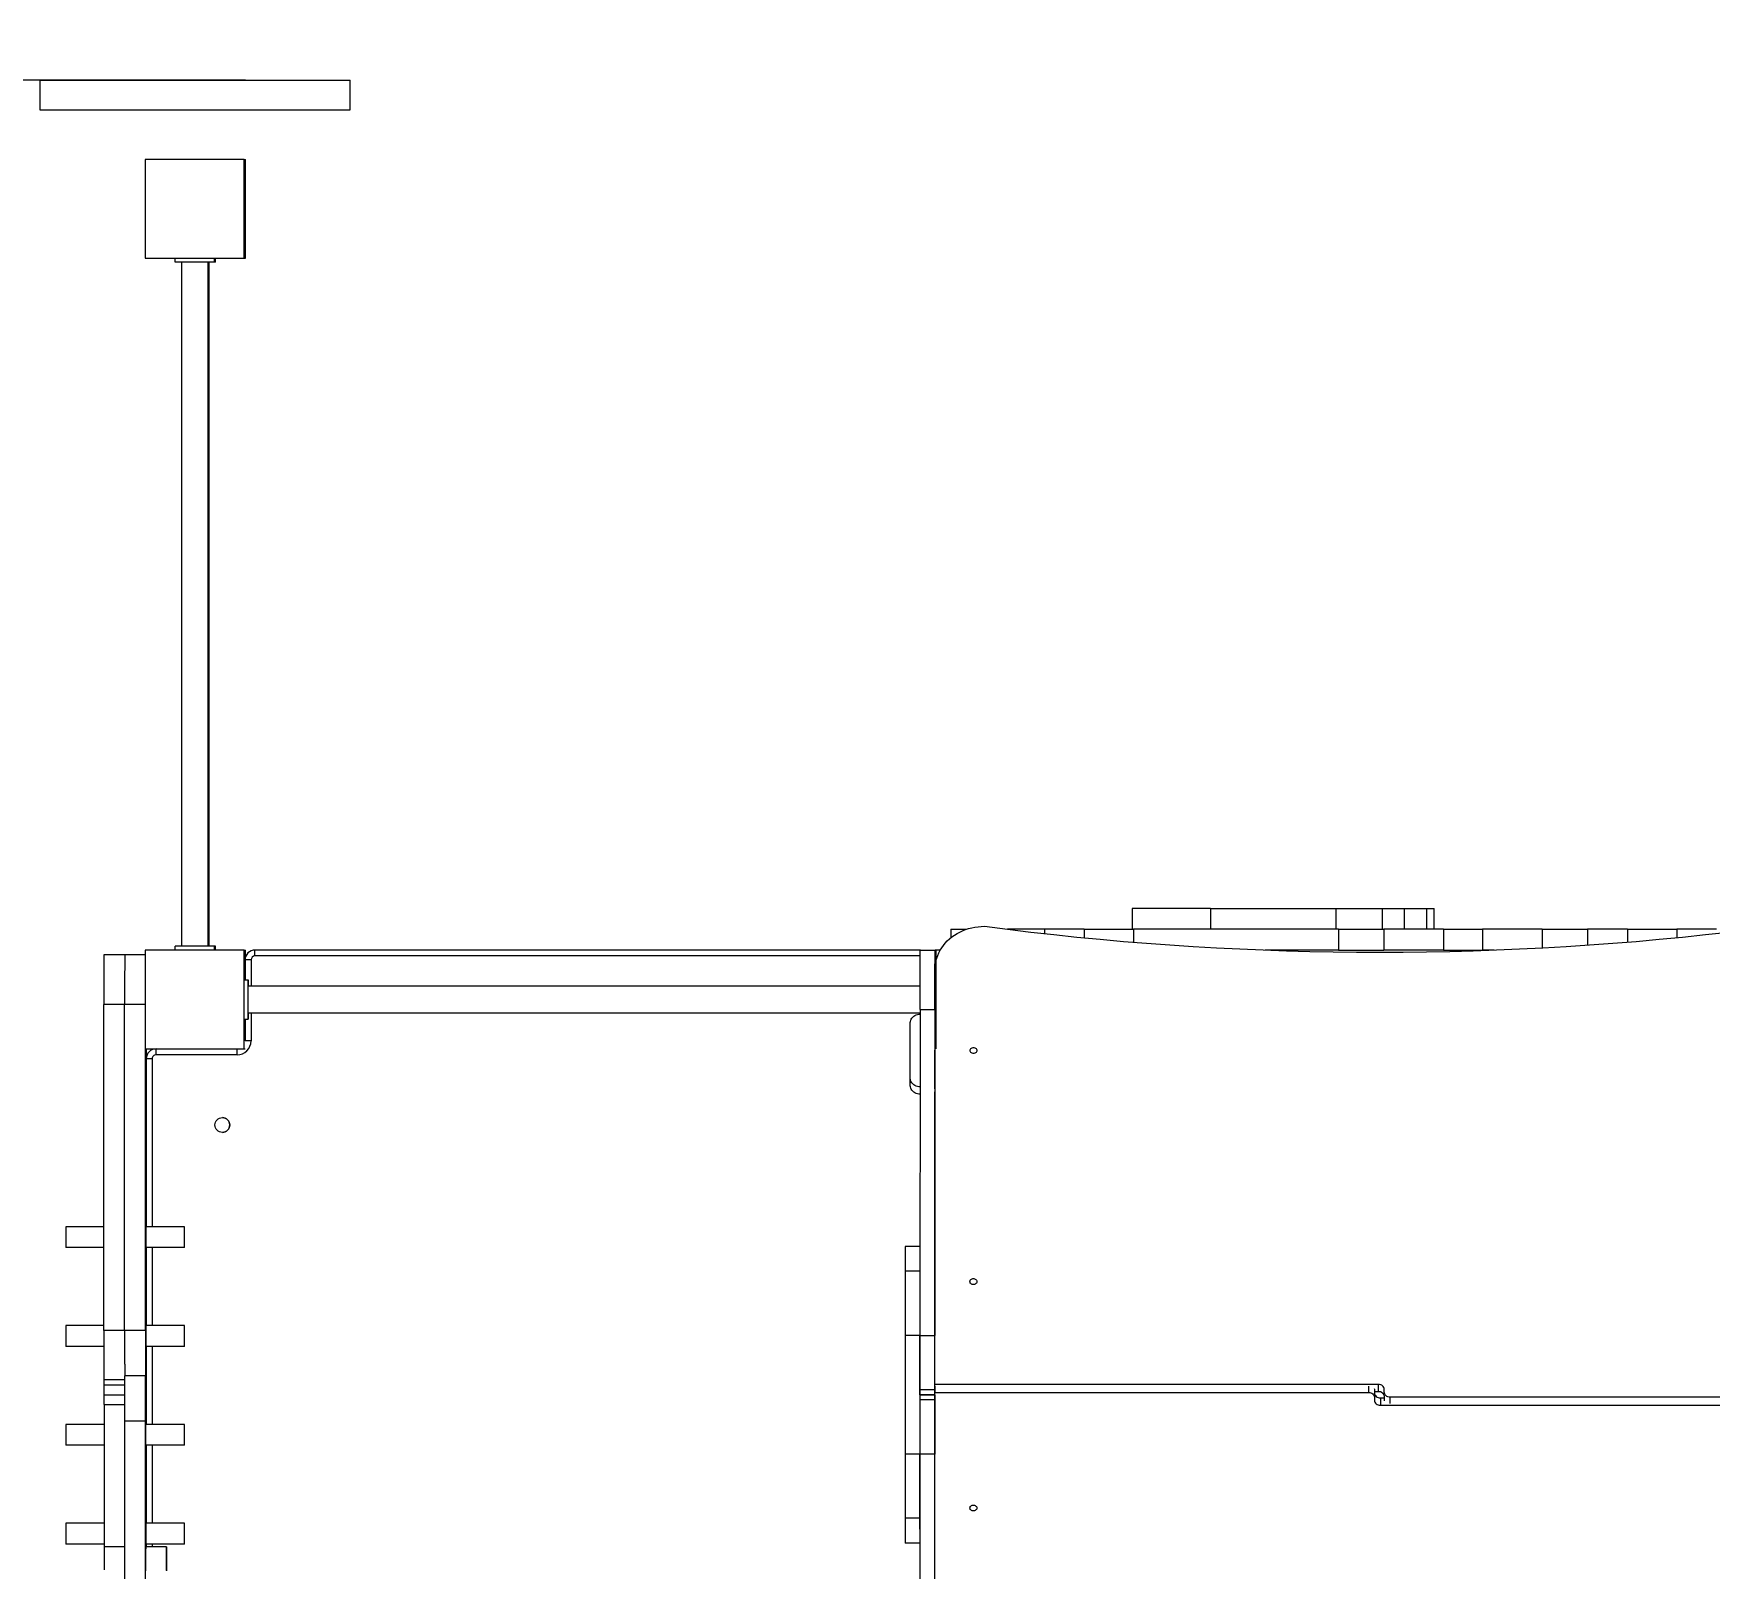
# Model space of a CAD drawing. Header units: millimetres. Extents: x -4720 to 4033, y -3120 to 3272.
# Drawn here: x -1032 to 665, y 246 to 1799 of the extents above; entities that cross this region are included whole.
import ezdxf

# ---------------------------------------------------------------- set-up
doc = ezdxf.new("R2010")
doc.units = ezdxf.units.MM
for name, color, linetype in [('DIKOM_ОБЪЕКТ', 7, 'Continuous'), ('DIKOM_РАЗМЕР_ЗОНА', 7, 'Continuous'), ('DIKOM_РАЗМЕР_ОБЪЕКТА', 7, 'Continuous')]:
    doc.layers.add(name, color=color, linetype=linetype)
doc.styles.add('style1', font='arial.ttf', dxfattribs={"width": 0.8})
doc.dimstyles.new('1-50', dxfattribs={"dimtxt": 300, "dimasz": 200, "dimexe": 100, "dimexo": 0, "dimgap": 100, "dimtad": 1, "dimtxsty": 'style1', "dimcen": 200, "dimclrd": 7, "dimclre": 7, "dimclrt": 7, "dimadec": 1, "dimazin": 2, "dimtfac": 1, "dimtmove": 0, "dimatfit": 2, "dimfxl": 0, "dimlwd": 25, "dimlwe": 18, "dimarcsym": 0})

# ---------------------------------------------------------------- blocks, each defined once
blk = doc.blocks.new('*D0')
at = {"layer": 'Defpoints', "color": 0, "transparency": 16777216}
for p in [(-817, 1751.8), (-2842.3, -948.2), (81.5, -948.2)]:
    blk.add_point(p, dxfattribs=at)
at = {"layer": 'DIKOM_РАЗМЕР_ОБЪЕКТА', "color": 7, "lineweight": 18, "transparency": 16777216}
for p, q in [((-817, 1751.8), (-2942.3, 1751.8)), ((81.5, -948.2), (-2942.3, -948.2))]:
    blk.add_line(p, q, dxfattribs=at)
at = {"layer": 'DIKOM_РАЗМЕР_ОБЪЕКТА', "color": 7, "lineweight": 25, "transparency": 16777216}
blk.add_line((-2842.3, 1551.8), (-2842.3, -748.2), dxfattribs=at)
at = {"layer": 'DIKOM_РАЗМЕР_ОБЪЕКТА', "color": 7, "transparency": 16777216}
for points in [[(-2875.7, 1551.8), (-2809, 1551.8), (-2842.3, 1751.8)], [(-2875.7, -748.2), (-2809, -748.2), (-2842.3, -948.2)]]:
    blk.add_solid(points, dxfattribs=at)
at = {"layer": 'DIKOM_РАЗМЕР_ОБЪЕКТА', "color": 7, "transparency": 16777216, "insert": (-3095.5, 80.5), "char_height": 300, "attachment_point": 5, "rotation": 90, "style": 'style1'}
blk.add_mtext('2700', dxfattribs=at)
blk = doc.blocks.new('*D1')
at = {"layer": 'Defpoints', "color": 0, "transparency": 16777216}
for p in [(2030.1, 408.2), (-2367.2, 87.4), (-2367.2, -1711.2)]:
    blk.add_point(p, dxfattribs=at)
at = {"layer": 'DIKOM_РАЗМЕР_ОБЪЕКТА', "color": 7, "lineweight": 18, "transparency": 16777216}
for p, q in [((2030.1, 408.2), (2030.1, -1811.2)), ((-2367.2, 87.4), (-2367.2, -1811.2))]:
    blk.add_line(p, q, dxfattribs=at)
at = {"layer": 'DIKOM_РАЗМЕР_ОБЪЕКТА', "color": 7, "lineweight": 25, "transparency": 16777216}
blk.add_line((1830.1, -1711.2), (-2167.2, -1711.2), dxfattribs=at)
at = {"layer": 'DIKOM_РАЗМЕР_ОБЪЕКТА', "color": 7, "transparency": 16777216}
for points in [[(-2167.2, -1677.8), (-2167.2, -1744.5), (-2367.2, -1711.2)], [(1830.1, -1677.8), (1830.1, -1744.5), (2030.1, -1711.2)]]:
    blk.add_solid(points, dxfattribs=at)
at = {"layer": 'DIKOM_РАЗМЕР_ОБЪЕКТА', "color": 7, "transparency": 16777216, "insert": (-108.4, -1458), "char_height": 300, "attachment_point": 5, "style": 'style1'}
blk.add_mtext('4400', dxfattribs=at)
blk = doc.blocks.new('*D3')
at = {"layer": 'Defpoints', "color": 0, "transparency": 16777216}
for p in [(-4270.1, 3271.8), (-868.5, 3271.8), (-2867.2, -2428.2)]:
    blk.add_point(p, dxfattribs=at)
at = {"layer": 'DIKOM_РАЗМЕР_ЗОНА', "color": 7, "lineweight": 18, "transparency": 16777216}
for p, q in [((-868.5, 3271.8), (-4370.1, 3271.8)), ((-2867.2, -2428.2), (-4370.1, -2428.2))]:
    blk.add_line(p, q, dxfattribs=at)
at = {"layer": 'DIKOM_РАЗМЕР_ЗОНА', "color": 7, "lineweight": 25, "transparency": 16777216}
blk.add_line((-4270.1, -2228.2), (-4270.1, 3071.8), dxfattribs=at)
at = {"layer": 'DIKOM_РАЗМЕР_ЗОНА', "color": 7, "transparency": 16777216}
for points in [[(-4303.5, 3071.8), (-4236.8, 3071.8), (-4270.1, 3271.8)], [(-4303.5, -2228.2), (-4236.8, -2228.2), (-4270.1, -2428.2)]]:
    blk.add_solid(points, dxfattribs=at)
at = {"layer": 'DIKOM_РАЗМЕР_ЗОНА', "color": 7, "transparency": 16777216, "insert": (-4523.3, 421.8), "char_height": 300, "attachment_point": 5, "rotation": 90, "style": 'style1'}
blk.add_mtext('5700', dxfattribs=at)

msp = doc.modelspace()

# ---------------------------------------------------------------- linework, layer by layer
at = {"layer": 'DIKOM_ОБЪЕКТ', "color": 7, "linetype": 'Continuous', "lineweight": 15}
for p, q in [((-1025.112, 1751.762), (-1025.112, 1721.762)), ((-1025.112, 1751.762), (-711.112, 1751.762)), ((-711.112, 1721.762), (-711.112, 1751.762)), ((-1025.112, 1721.762), (-711.112, 1721.762)), ((-818.47, 1671.762), (-918.47, 1671.762)), ((-918.47, 1671.762), (-918.47, 1571.762)), ((-818.47, 1571.762), (-818.47, 1671.762)), ((-818.47, 1671.762), (-817.039, 1671.762)), ((-817.039, 1571.762), (-817.039, 1671.762)), ((-918.47, 1571.762), (-818.47, 1571.762)), ((-888.379, 1567.762), (-888.379, 1571.762)), ((-848.379, 1567.762), (-888.379, 1567.762)), ((-881.831, 1567.762), (-881.831, 875.762)), ((-854.831, 875.762), (-854.831, 1567.762)), ((-854.497, 875.762), (-854.497, 1567.762)), ((-854.163, 875.762), (-854.163, 1567.762)), ((-853.829, 875.762), (-853.829, 1567.762)), ((-848.379, 1567.762), (-848.379, 1571.762)), ((-848.284, 1567.762), (-848.379, 1567.762)), ((-848.284, 1567.762), (-848.284, 1571.762)), ((-848.045, 1567.762), (-848.284, 1567.762)), ((-848.045, 1567.762), (-848.045, 1571.762)), ((-847.95, 1567.762), (-848.045, 1567.762)), ((-847.95, 1567.762), (-847.95, 1571.762)), ((-847.711, 1567.762), (-847.95, 1567.762)), ((-847.711, 1567.762), (-847.711, 1571.762)), ((-847.616, 1567.762), (-847.711, 1567.762)), ((-847.616, 1567.762), (-847.616, 1571.762)), ((-847.377, 1567.762), (-847.616, 1567.762)), ((-847.377, 1567.762), (-847.377, 1571.762)), ((-847.281, 1567.762), (-847.377, 1567.762)), ((-847.281, 1567.762), (-847.281, 1571.762)), ((-818.47, 1571.762), (-817.039, 1571.762)), ((80.134, 913.762), (80.134, 892.762)), ((159.707, 913.762), (80.134, 913.762)), ((159.707, 913.762), (159.707, 892.762)), ((159.707, 913.762), (286.345, 913.762)), ((286.345, 913.762), (286.345, 892.762)), ((286.345, 913.762), (333.446, 913.762)), ((333.446, 913.762), (333.446, 892.762)), ((333.446, 913.762), (355.709, 913.762)), ((355.709, 913.762), (355.709, 892.762)), ((355.709, 913.762), (378.02, 913.762)), ((378.02, 913.762), (378.02, 892.762)), ((378.02, 913.762), (385.967, 913.762)), ((385.967, 892.762), (385.967, 913.762)), ((-103.266, 892.762), (-103.266, 884.145)), ((-103.266, 892.762), (-87.45, 892.762)), ((-8.295, 892.762), (-45.789, 892.762)), ((31.591, 892.762), (-8.295, 892.762)), ((-8.295, 892.762), (-8.295, 888.356)), ((31.591, 892.762), (31.591, 884.183)), ((31.591, 892.762), (81.531, 892.762)), ((289.214, 892.762), (81.531, 892.762)), ((81.531, 892.762), (81.531, 879.702)), ((289.214, 892.762), (289.214, 871.762)), ((289.214, 892.762), (335.017, 892.762)), ((335.017, 892.762), (335.017, 871.762)), ((395.476, 892.762), (335.017, 892.762)), ((395.476, 892.762), (395.476, 871.762)), ((395.476, 892.762), (434.98, 892.762)), ((434.98, 892.762), (434.98, 871.762)), ((495.345, 892.762), (434.98, 892.762)), ((495.345, 892.762), (541.076, 892.762)), ((495.345, 892.762), (495.345, 873.981)), ((581.531, 892.762), (541.076, 892.762)), ((541.076, 892.762), (541.076, 876.777)), ((581.531, 892.762), (631.591, 892.762)), ((581.531, 892.762), (581.531, 879.823)), ((631.656, 892.762), (631.591, 892.762)), ((631.591, 892.762), (631.591, 884.339)), ((671.704, 892.762), (631.656, 892.762)), ((631.656, 892.762), (631.656, 884.345)), ((-939.331, 866.762), (-960.331, 866.762)), ((-918.47, 866.762), (-939.331, 866.762)), ((-818.47, 871.762), (-918.47, 871.762)), ((-918.47, 871.762), (-918.47, 771.762)), ((-888.379, 871.762), (-888.379, 875.762)), ((-848.379, 875.762), (-888.379, 875.762)), ((-848.379, 871.762), (-848.379, 875.762)), ((-848.284, 875.762), (-848.379, 875.762)), ((-848.284, 871.762), (-848.284, 875.762)), ((-848.045, 875.762), (-848.284, 875.762)), ((-848.045, 871.762), (-848.045, 875.762)), ((-847.95, 875.762), (-848.045, 875.762)), ((-847.95, 871.762), (-847.95, 875.762)), ((-847.711, 875.762), (-847.95, 875.762)), ((-847.711, 871.762), (-847.711, 875.762)), ((-847.616, 875.762), (-847.711, 875.762)), ((-847.377, 875.762), (-847.616, 875.762)), ((-847.616, 871.762), (-847.616, 875.762)), ((-847.377, 871.762), (-847.377, 875.762)), ((-847.281, 875.762), (-847.377, 875.762)), ((-847.281, 871.762), (-847.281, 875.762)), ((-818.47, 771.762), (-818.47, 871.762)), ((-818.47, 871.762), (-817.039, 871.762)), ((-817.039, 864.689), (-817.039, 871.762)), ((-134.243, 865.762), (-807.484, 865.762)), ((-133.98, 871.762), (-807.476, 871.762)), ((-134.199, 871.762), (-119.199, 871.762)), ((-133.98, 871.762), (-134.199, 871.762)), ((-133.98, 871.762), (-119.187, 871.762)), ((-119.187, 871.762), (-119.199, 871.762)), ((-119.187, 871.762), (-119.187, 854.093)), ((-113.959, 871.762), (-119.187, 871.762)), ((-118.47, 871.762), (-118.47, 771.762)), ((289.214, 871.762), (214.78, 871.762)), ((289.214, 871.762), (335.017, 871.762)), ((395.476, 871.762), (335.017, 871.762)), ((395.476, 871.762), (434.98, 871.762)), ((446.797, 871.762), (434.98, 871.762)), ((-811.484, 861.762), (-817.476, 861.762)), ((-817.476, 861.762), (-817.476, 841.762)), ((-811.484, 861.762), (-811.484, 835.262)), ((-119.252, 812.155), (-119.224, 852.437)), ((-818.383, 841.762), (-814.383, 841.762)), ((-814.383, 841.762), (-814.287, 841.762)), ((-134.301, 835.262), (-814.335, 835.262)), ((-939.39, 816.762), (-960.39, 816.762)), ((-960.39, 486.762), (-960.39, 816.762)), ((-939.39, 486.762), (-939.39, 816.762)), ((-939.39, 486.762), (-939.39, 816.762)), ((-918.47, 816.762), (-939.39, 816.762)), ((-818.383, 801.762), (-814.383, 801.762)), ((-817.476, 801.762), (-817.476, 779.762)), ((-814.287, 801.762), (-814.383, 801.762)), ((-814.335, 808.262), (-134.325, 808.262)), ((-811.484, 808.262), (-811.484, 779.762)), ((-144.3, 741.985), (-144.262, 798.294)), ((-134.323, 811.707), (-134.55, 481.707)), ((-134.323, 811.707), (-119.323, 811.707)), ((-119.323, 811.707), (-119.55, 481.707)), ((-119.307, 734.706), (-119.257, 806.586)), ((-918.47, 771.762), (-818.47, 771.762)), ((-918.39, 486.762), (-918.39, 771.762)), ((-917.484, 771.762), (-917.484, 591.762)), ((-917.462, 762.297), (-917.462, 771.762)), ((-825.484, 765.762), (-907.484, 765.762)), ((-818.47, 771.762), (-817.483, 771.762)), ((-811.484, 779.762), (-817.476, 779.762)), ((-911.484, 761.762), (-917.476, 761.762)), ((-917.476, 761.762), (-917.476, 591.762)), ((-911.484, 761.762), (-911.484, 591.762)), ((-144.285, 734.492), (-144.3, 741.985)), ((-119.513, 432.286), (-119.31, 728.124)), ((-918.08, 696.185), (-918.147, 606.039)), ((-917.847, 711.762), (-917.716, 711.762)), ((-840.484, 702.262), (-840.484, 702.262)), ((-917.871, 267.96), (-917.871, 691.762)), ((-917.692, 691.762), (-917.871, 691.762)), ((-917.692, 691.762), (-917.692, 591.762)), ((-840.484, 687.262), (-840.484, 687.262)), ((-918.04, 675.009), (-918.107, 584.862)), ((-918.04, 675.009), (-918.096, 675.009)), ((-998.782, 591.762), (-998.782, 570.762)), ((-960.39, 591.762), (-998.782, 591.762)), ((-918.107, 584.862), (-918.159, 584.862)), ((-878.782, 591.762), (-917.871, 591.762)), ((-878.782, 570.762), (-878.782, 591.762)), ((-960.39, 570.762), (-998.782, 570.762)), ((-878.782, 570.762), (-917.871, 570.762)), ((-917.692, 570.762), (-917.692, 491.762)), ((-917.484, 570.762), (-917.484, 491.762)), ((-917.476, 570.762), (-917.476, 491.762)), ((-911.484, 570.762), (-911.484, 491.762)), ((-134.488, 571.762), (-149.481, 571.762)), ((-149.357, 571.762), (-149.481, 571.762)), ((-134.488, 571.762), (-149.357, 571.762)), ((-149.532, 546.739), (-149.577, 481.707)), ((-134.532, 546.739), (-149.532, 546.739)), ((-134.532, 546.739), (-134.577, 481.707)), ((-918.108, 533.143), (-918.159, 533.143)), ((-918.108, 533.143), (-918.062, 467.209)), ((-918.149, 512.945), (-918.103, 447.01)), ((-998.782, 491.762), (-998.782, 470.762)), ((-960.39, 491.762), (-998.782, 491.762)), ((-939.39, 486.762), (-960.39, 486.762)), ((-918.39, 486.762), (-939.39, 486.762)), ((-878.782, 491.762), (-917.871, 491.762)), ((-878.782, 470.762), (-878.782, 491.762)), ((-134.577, 481.707), (-149.577, 481.707)), ((-134.55, 481.707), (-119.55, 481.707)), ((-960.387, 470.762), (-998.782, 470.762)), ((-918.062, 467.209), (-918.117, 467.209)), ((-878.782, 470.762), (-917.871, 470.762)), ((-917.692, 470.762), (-917.692, 391.762)), ((-917.484, 470.762), (-917.484, 391.762)), ((-917.476, 470.762), (-917.476, 391.762)), ((-911.484, 470.762), (-911.484, 391.762)), ((-939.345, 436.762), (-960.331, 436.762)), ((-959.967, 431.762), (-959.967, 436.762)), ((-959.967, 431.762), (-939.338, 431.762)), ((-918.355, 440.936), (-939.355, 440.936)), ((-134.569, 426.979), (-119.569, 426.979)), ((-119.51, 430.407), (-119.523, 424.1)), ((-119.31, 115.362), (-119.523, 424.1)), ((-119.523, 424.1), (319.477, 424.1)), ((329.486, 432.286), (-119.513, 432.286)), ((-119.51, 430.407), (-119.513, 432.286)), ((319.49, 430.407), (319.477, 424.1)), ((325.496, 426.404), (325.481, 418.904)), ((325.496, 426.404), (325.498, 423.806)), ((329.502, 424.793), (325.497, 424.793)), ((329.502, 424.793), (329.486, 432.286)), ((335.481, 424.49), (335.483, 427.089)), ((335.496, 416.997), (335.481, 424.49)), ((-959.967, 411.762), (-959.967, 267.96)), ((-959.967, 411.762), (-939.322, 411.762)), ((-959.955, 421.762), (-939.328, 421.762)), ((-959.955, 421.762), (-939.328, 421.762)), ((-119.569, 416.545), (-134.569, 416.545)), ((-134.563, 421.762), (-119.563, 421.762)), ((-119.563, 421.762), (-134.563, 421.762)), ((-134.563, 421.762), (-134.398, 421.762)), ((-119.563, 421.762), (-119.521, 421.762)), ((-119.563, 421.762), (-119.521, 421.762)), ((325.481, 418.904), (325.482, 416.306)), ((325.498, 423.806), (325.482, 416.306)), ((331.502, 418.61), (331.486, 411.11)), ((331.486, 411.11), (780.431, 411.11)), ((331.502, 418.61), (335.493, 418.61)), ((780.431, 419.292), (341.477, 419.292)), ((341.49, 413.089), (341.477, 419.292)), ((-998.782, 391.762), (-998.782, 370.762)), ((-959.967, 391.762), (-998.782, 391.762)), ((-918.319, 395.11), (-939.319, 395.11)), ((-939.319, 26.762), (-939.319, 395.11)), ((-918.319, 26.762), (-918.319, 395.11)), ((-918.149, 330.579), (-918.103, 396.514)), ((-878.782, 391.762), (-917.871, 391.762)), ((-878.782, 370.762), (-878.782, 391.762)), ((-918.062, 376.315), (-918.117, 376.315)), ((-918.108, 310.381), (-918.062, 376.315)), ((-959.967, 370.762), (-998.782, 370.762)), ((-878.782, 370.762), (-917.871, 370.762)), ((-917.692, 370.762), (-917.692, 291.762)), ((-917.484, 370.762), (-917.484, 291.762)), ((-917.476, 370.762), (-917.476, 291.762)), ((-911.484, 370.762), (-911.484, 291.762)), ((-134.577, 361.817), (-149.577, 361.817)), ((-149.577, 361.817), (-149.532, 296.785)), ((-134.577, 361.817), (-134.532, 296.785)), ((-119.55, 361.817), (-134.55, 361.817)), ((-134.323, 31.817), (-134.55, 361.817)), ((-119.323, 31.817), (-119.55, 361.817)), ((-918.108, 310.381), (-918.159, 310.381)), ((-998.782, 291.762), (-998.782, 270.762)), ((-959.967, 291.762), (-998.782, 291.762)), ((-878.782, 291.762), (-917.871, 291.762)), ((-878.782, 270.762), (-878.782, 291.762)), ((-134.532, 296.785), (-149.532, 296.785)), ((-134.488, 271.762), (-149.481, 271.762)), ((-149.481, 271.762), (-149.357, 271.762)), ((-134.488, 271.762), (-149.357, 271.762)), ((-959.967, 270.762), (-998.782, 270.762)), ((-939.319, 267.96), (-960.101, 267.96)), ((-918.139, 258.662), (-918.159, 258.662)), ((-897.101, 267.96), (-918.101, 267.96)), ((-878.782, 270.762), (-917.871, 270.762)), ((-917.692, 270.762), (-917.692, 267.96)), ((-917.484, 270.762), (-917.484, 267.96)), ((-917.476, 270.762), (-917.476, 267.96)), ((-911.484, 270.762), (-911.484, 267.96))]:
    msp.add_line(p, q, dxfattribs=at)
at = {"layer": 'DIKOM_ОБЪЕКТ', "color": 7, "linetype": 'Continuous', "lineweight": 15, "flags": 128}
for points in [[(-119.224, 852.437), (-119.115, 855.27), (-118.793, 858.091), (-118.258, 860.887), (-117.513, 863.648), (-116.561, 866.36), (-115.407, 869.013), (-114.055, 871.595), (-112.511, 874.094), (-110.781, 876.501), (-108.874, 878.805), (-106.797, 880.996), (-104.559, 883.065), (-102.169, 885.003), (-99.639, 886.801), (-96.978, 888.452), (-94.199, 889.948), (-91.312, 891.285), (-88.331, 892.454), (-85.268, 893.453), (-82.137, 894.276), (-78.95, 894.919), (-75.721, 895.381), (-72.465, 895.659), (-69.195, 895.752)], [(-69.195, 895.752), (-45.831, 892.767), (-22.437, 889.962), (0.985, 887.338), (24.433, 884.893), (47.905, 882.629), (71.4, 880.545), (94.915, 878.641), (118.448, 876.919), (141.999, 875.378), (165.565, 874.017), (189.143, 872.838), (212.733, 871.84), (236.333, 871.023), (259.94, 870.388), (283.552, 869.934), (307.169, 869.662), (330.787, 869.571), (354.406, 869.662), (378.023, 869.934), (401.636, 870.388), (425.244, 871.023), (448.844, 871.84), (472.435, 872.838), (496.016, 874.017), (519.583, 875.378), (543.136, 876.919), (566.672, 878.641), (590.19, 880.545), (613.687, 882.629), (637.162, 884.893), (660.613, 887.338), (684.039, 889.962)], [(-960.331, 866.762), (-960.335, 866.655), (-960.338, 866.334), (-960.342, 865.801), (-960.346, 865.058), (-960.35, 864.109), (-960.354, 862.956), (-960.357, 861.606), (-960.36, 860.063), (-960.364, 858.335), (-960.367, 856.43), (-960.37, 854.354), (-960.373, 852.117), (-960.375, 849.729), (-960.378, 847.2), (-960.38, 844.54), (-960.382, 841.762), (-960.384, 838.876), (-960.386, 835.896), (-960.387, 832.834), (-960.388, 829.703), (-960.389, 826.516), (-960.39, 823.288), (-960.39, 820.032), (-960.39, 816.762)], [(-939.331, 866.762), (-939.335, 866.655), (-939.338, 866.334), (-939.342, 865.801), (-939.346, 865.058), (-939.35, 864.109), (-939.353, 862.956), (-939.357, 861.606), (-939.361, 860.063), (-939.364, 858.335), (-939.367, 856.43), (-939.37, 854.354), (-939.373, 852.117), (-939.376, 849.729), (-939.378, 847.2), (-939.38, 844.54), (-939.382, 841.762), (-939.384, 838.876), (-939.386, 835.896), (-939.387, 832.834), (-939.388, 829.703), (-939.389, 826.516), (-939.39, 823.288), (-939.39, 820.032), (-939.39, 816.762)], [(-939.331, 866.762), (-939.335, 866.655), (-939.338, 866.334), (-939.342, 865.801), (-939.346, 865.058), (-939.35, 864.109), (-939.353, 862.956), (-939.357, 861.606), (-939.361, 860.063), (-939.364, 858.335), (-939.367, 856.43), (-939.37, 854.354), (-939.373, 852.117), (-939.376, 849.729), (-939.378, 847.2), (-939.38, 844.54), (-939.382, 841.762), (-939.384, 838.876), (-939.386, 835.896), (-939.387, 832.834), (-939.388, 829.703), (-939.389, 826.516), (-939.39, 823.288), (-939.39, 820.032), (-939.39, 816.762)], [(-807.484, 865.762), (-807.483, 866.932), (-807.483, 868.058), (-807.482, 869.095), (-807.482, 870.005), (-807.48, 870.751), (-807.479, 871.305), (-807.478, 871.647), (-807.476, 871.762)], [(-134.323, 811.707), (-134.32, 816.01), (-134.316, 820.2), (-134.313, 824.269), (-134.309, 828.212), (-134.305, 832.02), (-134.301, 835.687), (-134.297, 839.207), (-134.292, 842.573), (-134.288, 845.78), (-134.283, 848.822), (-134.278, 851.693), (-134.273, 854.389), (-134.268, 856.904), (-134.262, 859.235), (-134.257, 861.377), (-134.251, 863.327), (-134.246, 865.08), (-134.24, 866.635), (-134.234, 867.988), (-134.228, 869.137), (-134.222, 870.08), (-134.217, 870.815), (-134.211, 871.341), (-134.205, 871.657), (-134.199, 871.762)], [(-119.323, 811.707), (-119.32, 816.01), (-119.316, 820.2), (-119.313, 824.269), (-119.309, 828.212), (-119.305, 832.02), (-119.301, 835.687), (-119.297, 839.207), (-119.292, 842.573), (-119.288, 845.78), (-119.283, 848.822), (-119.278, 851.693), (-119.273, 854.389), (-119.268, 856.904), (-119.262, 859.235), (-119.257, 861.377), (-119.251, 863.327), (-119.246, 865.08), (-119.24, 866.635), (-119.234, 867.988), (-119.228, 869.137), (-119.222, 870.08), (-119.217, 870.815), (-119.211, 871.341), (-119.205, 871.657), (-119.199, 871.762)], [(-818.383, 801.762), (-818.385, 801.865), (-818.387, 802.171), (-818.39, 802.679), (-818.392, 803.383), (-818.394, 804.275), (-818.396, 805.347), (-818.398, 806.587), (-818.4, 807.983), (-818.401, 809.52), (-818.403, 811.183), (-818.404, 812.954), (-818.405, 814.816), (-818.406, 816.749), (-818.406, 818.733), (-818.406, 820.749), (-818.406, 822.775), (-818.406, 824.791), (-818.406, 826.775), (-818.405, 828.708), (-818.404, 830.57), (-818.403, 832.341), (-818.401, 834.004), (-818.4, 835.541), (-818.398, 836.937), (-818.396, 838.177), (-818.394, 839.249), (-818.392, 840.141), (-818.39, 840.845), (-818.387, 841.353), (-818.385, 841.659), (-818.383, 841.762)], [(-814.383, 801.762), (-814.385, 801.865), (-814.387, 802.171), (-814.39, 802.679), (-814.392, 803.383), (-814.394, 804.275), (-814.396, 805.347), (-814.398, 806.587), (-814.4, 807.983), (-814.402, 809.52), (-814.403, 811.183), (-814.404, 812.954), (-814.405, 814.816), (-814.406, 816.749), (-814.406, 818.733), (-814.406, 820.749), (-814.406, 822.775), (-814.406, 824.791), (-814.406, 826.775), (-814.405, 828.708), (-814.404, 830.57), (-814.403, 832.341), (-814.402, 834.004), (-814.4, 835.541), (-814.398, 836.937), (-814.396, 838.177), (-814.394, 839.249), (-814.392, 840.141), (-814.39, 840.845), (-814.387, 841.353), (-814.385, 841.659), (-814.383, 841.762)], [(-814.335, 808.262), (-814.337, 808.364), (-814.339, 808.67), (-814.341, 809.174), (-814.343, 809.868), (-814.344, 810.743), (-814.346, 811.785), (-814.347, 812.979), (-814.348, 814.305), (-814.349, 815.745), (-814.35, 817.275), (-814.351, 818.874), (-814.351, 820.516), (-814.351, 822.178), (-814.351, 823.833), (-814.35, 825.456), (-814.35, 827.024), (-814.349, 828.512), (-814.348, 829.898), (-814.346, 831.16), (-814.345, 832.28), (-814.343, 833.24), (-814.342, 834.026), (-814.34, 834.627), (-814.338, 835.032), (-814.336, 835.236), (-814.335, 835.262)], [(-814.287, 841.762), (-814.285, 841.659), (-814.282, 841.353), (-814.28, 840.845), (-814.278, 840.141), (-814.276, 839.249), (-814.273, 838.177), (-814.272, 836.937), (-814.27, 835.541), (-814.27, 835.262)], [(-814.27, 808.262), (-814.27, 807.983), (-814.272, 806.587), (-814.273, 805.347), (-814.276, 804.275), (-814.278, 803.383), (-814.28, 802.679), (-814.282, 802.171), (-814.285, 801.865), (-814.287, 801.762)], [(-144.262, 798.294), (-144.159, 799.527), (-143.855, 800.735), (-143.355, 801.893), (-142.671, 802.977), (-141.815, 803.967), (-140.806, 804.841), (-139.663, 805.582), (-138.41, 806.174), (-137.073, 806.606), (-135.679, 806.869), (-134.256, 806.957)], [(-119.257, 806.586), (-119.256, 807.543), (-119.255, 808.347), (-119.254, 808.939)], [(-907.484, 765.762), (-907.483, 766.933), (-907.483, 768.058), (-907.482, 769.095), (-907.481, 770.005), (-907.48, 770.751), (-907.479, 771.305), (-907.478, 771.647), (-907.476, 771.762)], [(-825.484, 765.762), (-825.483, 766.933), (-825.483, 768.058), (-825.482, 769.095), (-825.482, 770.005), (-825.48, 770.751), (-825.479, 771.305), (-825.478, 771.647), (-825.476, 771.762)], [(-76.781, 770.14), (-76.883, 769.414), (-77.183, 768.731), (-77.663, 768.129), (-78.295, 767.644), (-79.042, 767.305), (-79.861, 767.13), (-80.705, 767.13), (-81.524, 767.305), (-82.271, 767.644), (-82.902, 768.129), (-83.381, 768.731), (-83.68, 769.414), (-83.781, 770.14), (-83.679, 770.865), (-83.379, 771.549), (-82.899, 772.15), (-82.268, 772.635), (-81.52, 772.974), (-80.701, 773.149), (-79.857, 773.149), (-79.038, 772.974), (-78.291, 772.635), (-77.66, 772.15), (-77.181, 771.549), (-76.882, 770.865), (-76.781, 770.14)], [(-134.306, 733.322), (-135.729, 733.41), (-137.123, 733.673), (-138.46, 734.105), (-139.712, 734.697), (-140.853, 735.438), (-141.862, 736.312), (-142.716, 737.302), (-143.399, 738.386), (-143.897, 739.544), (-144.199, 740.752), (-144.3, 741.985)], [(-134.291, 725.829), (-135.714, 725.917), (-137.108, 726.18), (-138.444, 726.612), (-139.696, 727.204), (-140.838, 727.945), (-141.846, 728.819), (-142.701, 729.808), (-143.384, 730.893), (-143.881, 732.051), (-144.184, 733.259), (-144.285, 734.492)], [(-119.308, 731.291), (-119.308, 731.314), (-119.308, 732.489), (-119.307, 733.635), (-119.307, 734.706)], [(-918.04, 675.009), (-918.038, 676.78), (-918.037, 678.641), (-918.037, 680.574), (-918.036, 682.558), (-918.036, 684.574), (-918.036, 686.6), (-918.036, 688.615), (-918.037, 690.6), (-918.037, 692.533), (-918.038, 694.396), (-918.04, 696.167), (-918.041, 697.831), (-918.043, 699.369), (-918.044, 700.765), (-918.046, 702.006), (-918.048, 703.079), (-918.05, 703.972), (-918.053, 704.677), (-918.055, 705.186), (-918.057, 705.494), (-918.06, 705.597), (-918.062, 705.496), (-918.065, 705.19), (-918.067, 704.683), (-918.069, 703.981), (-918.071, 703.089), (-918.073, 702.018), (-918.075, 700.779), (-918.077, 699.384), (-918.079, 697.848), (-918.08, 696.185)], [(-917.847, 711.762), (-917.85, 711.652), (-917.852, 711.325), (-917.855, 710.783), (-917.857, 710.033), (-917.859, 709.082), (-917.861, 707.942), (-917.863, 706.625), (-917.865, 705.145), (-917.867, 703.518), (-917.868, 701.762), (-917.869, 699.897), (-917.87, 697.942), (-917.871, 695.92), (-917.871, 693.853), (-917.871, 691.762)], [(-917.692, 691.762), (-917.692, 693.853), (-917.693, 695.92), (-917.694, 697.942), (-917.694, 699.897), (-917.696, 701.762), (-917.697, 703.518), (-917.699, 705.145), (-917.7, 706.625), (-917.702, 707.942), (-917.704, 709.082), (-917.707, 710.033), (-917.709, 710.783), (-917.711, 711.325), (-917.714, 711.652), (-917.716, 711.762)], [(-918.147, 606.039), (-918.15, 602.378), (-918.152, 598.618), (-918.154, 594.769), (-918.156, 590.838), (-918.158, 586.835), (-918.16, 582.768), (-918.161, 578.647), (-918.162, 574.481), (-918.162, 570.278), (-918.163, 566.05), (-918.163, 561.804), (-918.163, 557.55), (-918.163, 553.298), (-918.163, 549.058), (-918.162, 544.838), (-918.161, 540.649), (-918.16, 536.499), (-918.159, 532.399), (-918.157, 528.356), (-918.155, 524.381), (-918.153, 520.481), (-918.151, 516.666), (-918.149, 512.945)], [(-918.107, 584.862), (-918.109, 582.097), (-918.11, 579.235), (-918.112, 576.288), (-918.113, 573.267), (-918.114, 570.186), (-918.115, 567.056), (-918.115, 563.891), (-918.116, 560.704), (-918.116, 557.507), (-918.116, 554.314), (-918.115, 551.137), (-918.114, 547.99), (-918.113, 544.886), (-918.112, 541.836), (-918.111, 538.855), (-918.109, 535.953), (-918.108, 533.143)], [(-149.481, 571.762), (-149.485, 571.655), (-149.489, 571.334), (-149.492, 570.8), (-149.496, 570.057), (-149.5, 569.106), (-149.504, 567.952), (-149.507, 566.601), (-149.511, 565.057), (-149.514, 563.327), (-149.517, 561.42), (-149.52, 559.342), (-149.523, 557.103), (-149.526, 554.713), (-149.528, 552.182), (-149.53, 549.52), (-149.532, 546.739)], [(-134.488, 571.4), (-134.489, 571.334), (-134.492, 570.8), (-134.496, 570.057), (-134.5, 569.106), (-134.504, 567.952), (-134.507, 566.601), (-134.511, 565.057), (-134.514, 563.327), (-134.517, 561.42), (-134.52, 559.342), (-134.523, 557.103), (-134.526, 554.713), (-134.528, 552.182), (-134.53, 549.52), (-134.532, 546.739)], [(-76.942, 536.241), (-77.044, 535.516), (-77.344, 534.832), (-77.824, 534.231), (-78.455, 533.746), (-79.203, 533.406), (-80.022, 533.231), (-80.866, 533.231), (-81.685, 533.406), (-82.432, 533.746), (-83.063, 534.231), (-83.542, 534.832), (-83.841, 535.516), (-83.942, 536.241), (-83.84, 536.967), (-83.54, 537.65), (-83.06, 538.252), (-82.428, 538.737), (-81.681, 539.076), (-80.862, 539.251), (-80.018, 539.251), (-79.199, 539.076), (-78.452, 538.737), (-77.821, 538.252), (-77.342, 537.65), (-77.043, 536.967), (-76.942, 536.241)], [(-960.39, 486.762), (-960.39, 483.492), (-960.39, 480.236), (-960.389, 477.007), (-960.388, 473.821), (-960.387, 470.69), (-960.386, 467.628), (-960.384, 464.648), (-960.382, 461.762), (-960.38, 458.984), (-960.378, 456.324), (-960.375, 453.795), (-960.373, 451.407), (-960.37, 449.17), (-960.367, 447.094), (-960.364, 445.189), (-960.36, 443.461), (-960.357, 441.918), (-960.354, 440.568), (-960.35, 439.415), (-960.346, 438.466), (-960.342, 437.723), (-960.338, 437.19), (-960.335, 436.869), (-960.331, 436.762)], [(-939.39, 486.762), (-939.39, 483.492), (-939.39, 480.236), (-939.389, 477.007), (-939.388, 473.821), (-939.387, 470.69), (-939.386, 467.628), (-939.384, 464.648), (-939.382, 461.762), (-939.38, 458.984), (-939.378, 456.324), (-939.376, 453.795), (-939.373, 451.407), (-939.37, 449.17), (-939.367, 447.094), (-939.364, 445.189), (-939.361, 443.461), (-939.357, 441.918), (-939.355, 440.936)], [(-939.39, 486.762), (-939.39, 483.544), (-939.39, 480.339), (-939.389, 477.161), (-939.388, 474.023), (-939.387, 470.938), (-939.386, 467.918), (-939.384, 464.976), (-939.383, 462.125), (-939.381, 459.376), (-939.378, 456.74), (-939.376, 454.229), (-939.373, 451.853), (-939.371, 449.622), (-939.368, 447.544), (-939.365, 445.629), (-939.361, 443.885), (-939.358, 442.318), (-939.355, 440.936)], [(-918.39, 486.762), (-918.39, 483.544), (-918.39, 480.339), (-918.389, 477.161), (-918.388, 474.023), (-918.387, 470.938), (-918.386, 467.918), (-918.384, 464.976), (-918.383, 462.125), (-918.381, 459.376), (-918.378, 456.74), (-918.376, 454.229), (-918.373, 451.853), (-918.371, 449.622), (-918.368, 447.544), (-918.365, 445.629), (-918.361, 443.885), (-918.358, 442.318), (-918.355, 440.936)], [(-149.577, 481.707), (-149.58, 477.306), (-149.583, 472.807), (-149.585, 468.219), (-149.587, 463.55), (-149.589, 458.808), (-149.591, 454.001), (-149.593, 449.137), (-149.594, 444.225), (-149.595, 439.274), (-149.596, 434.293), (-149.596, 429.289), (-149.596, 424.273), (-149.596, 419.251), (-149.596, 414.235), (-149.596, 409.231), (-149.595, 404.25), (-149.594, 399.299), (-149.593, 394.387), (-149.591, 389.523), (-149.589, 384.716), (-149.587, 379.974), (-149.585, 375.305), (-149.583, 370.717), (-149.58, 366.218), (-149.577, 361.817)], [(-134.577, 481.707), (-134.58, 477.306), (-134.583, 472.807), (-134.585, 468.219), (-134.587, 463.55), (-134.589, 458.808), (-134.591, 454.001), (-134.593, 449.137), (-134.594, 444.225), (-134.595, 439.274), (-134.596, 434.293), (-134.596, 429.289), (-134.596, 424.273), (-134.596, 419.251), (-134.596, 414.235), (-134.596, 409.231), (-134.595, 404.25), (-134.594, 399.299), (-134.593, 394.387), (-134.591, 389.523), (-134.589, 384.716), (-134.587, 379.974), (-134.585, 375.305), (-134.583, 370.717), (-134.58, 366.218), (-134.577, 361.817)], [(-134.569, 426.979), (-134.568, 432.2), (-134.568, 437.4), (-134.567, 442.571), (-134.565, 447.702), (-134.564, 452.783), (-134.562, 457.806), (-134.56, 462.761), (-134.558, 467.637), (-134.555, 472.426), (-134.553, 477.119), (-134.55, 481.707)], [(-119.569, 426.979), (-119.568, 432.2), (-119.568, 437.4), (-119.567, 442.571), (-119.565, 447.702), (-119.564, 452.783), (-119.562, 457.806), (-119.56, 462.761), (-119.558, 467.637), (-119.555, 472.426), (-119.553, 477.119), (-119.55, 481.707)], [(-918.062, 376.315), (-918.059, 380.105), (-918.057, 383.991), (-918.055, 387.964), (-918.053, 392.015), (-918.051, 396.136), (-918.05, 400.316), (-918.049, 404.545), (-918.048, 408.814), (-918.047, 413.113), (-918.047, 417.433), (-918.047, 421.762), (-918.047, 426.091), (-918.047, 430.411), (-918.048, 434.71), (-918.049, 438.979), (-918.05, 443.208), (-918.051, 447.388), (-918.053, 451.509), (-918.055, 455.56), (-918.057, 459.534), (-918.059, 463.419), (-918.062, 467.209)], [(-918.103, 396.514), (-918.101, 399.423), (-918.099, 402.429), (-918.098, 405.52), (-918.097, 408.682), (-918.096, 411.902), (-918.095, 415.165), (-918.095, 418.456), (-918.095, 421.762), (-918.095, 425.068), (-918.095, 428.359), (-918.096, 431.622), (-918.097, 434.841), (-918.098, 438.004), (-918.099, 441.095), (-918.101, 444.101), (-918.103, 447.01)], [(-959.955, 421.762), (-959.957, 421.864), (-959.958, 422.167), (-959.96, 422.666), (-959.961, 423.349), (-959.963, 424.204), (-959.964, 425.213), (-959.965, 426.356), (-959.966, 427.608), (-959.966, 428.945), (-959.967, 430.339), (-959.967, 431.762)], [(-939.319, 395.11), (-939.319, 398.329), (-939.319, 401.533), (-939.32, 404.711), (-939.321, 407.849), (-939.322, 410.935), (-939.323, 413.954), (-939.325, 416.896), (-939.326, 419.747), (-939.328, 422.497), (-939.331, 425.132), (-939.333, 427.643), (-939.336, 430.019), (-939.338, 432.251), (-939.341, 434.328), (-939.344, 436.243), (-939.348, 437.988), (-939.351, 439.554), (-939.355, 440.936)], [(-918.319, 395.11), (-918.319, 398.329), (-918.319, 401.533), (-918.32, 404.711), (-918.321, 407.849), (-918.322, 410.935), (-918.323, 413.954), (-918.325, 416.896), (-918.327, 419.747), (-918.328, 422.497), (-918.331, 425.132), (-918.333, 427.643), (-918.336, 430.019), (-918.338, 432.251), (-918.341, 434.328), (-918.345, 436.243), (-918.348, 437.988), (-918.351, 439.554), (-918.355, 440.936)], [(-134.563, 421.762), (-134.564, 421.863), (-134.565, 422.164), (-134.566, 422.651), (-134.567, 423.304), (-134.568, 424.098), (-134.568, 425), (-134.569, 425.974), (-134.569, 426.979)], [(-119.563, 421.762), (-119.564, 421.863), (-119.565, 422.164), (-119.566, 422.651), (-119.567, 423.304), (-119.568, 424.098), (-119.568, 425), (-119.569, 425.974), (-119.569, 426.979)], [(319.477, 424.1), (320.648, 424), (321.773, 423.704), (322.811, 423.224), (323.721, 422.578), (324.468, 421.791), (325.023, 420.892), (325.365, 419.918), (325.481, 418.904)], [(325.195, 428.025), (325.38, 427.417), (325.496, 426.404)], [(335.483, 427.089), (335.368, 428.103), (335.027, 429.078), (334.473, 429.976), (333.728, 430.764), (332.819, 431.411), (331.782, 431.891), (330.657, 432.187), (329.486, 432.286)], [(341.477, 419.292), (340.307, 419.392), (339.181, 419.688), (338.144, 420.168), (337.236, 420.814), (336.49, 421.602), (335.936, 422.501), (335.595, 423.476), (335.481, 424.49)], [(-959.967, 411.762), (-959.967, 413.185), (-959.966, 414.579), (-959.966, 415.916), (-959.965, 417.168), (-959.964, 418.311), (-959.963, 419.319), (-959.961, 420.175), (-959.96, 420.858), (-959.958, 421.357), (-959.957, 421.66), (-959.955, 421.762)], [(-134.563, 421.762), (-134.564, 421.661), (-134.565, 421.36), (-134.566, 420.874), (-134.567, 420.22), (-134.568, 419.426), (-134.568, 418.524), (-134.569, 417.55), (-134.569, 416.545)], [(-134.569, 416.545), (-134.568, 411.324), (-134.568, 406.124), (-134.567, 400.953), (-134.565, 395.822), (-134.564, 390.74), (-134.562, 385.718), (-134.56, 380.763), (-134.558, 375.887), (-134.555, 371.098), (-134.553, 366.405), (-134.55, 361.817)], [(-119.563, 421.762), (-119.564, 421.661), (-119.565, 421.36), (-119.566, 420.874), (-119.567, 420.22), (-119.568, 419.426), (-119.568, 418.524), (-119.569, 417.55), (-119.569, 416.545)], [(-119.569, 416.545), (-119.568, 411.324), (-119.568, 406.124), (-119.567, 400.953), (-119.565, 395.822), (-119.564, 390.74), (-119.562, 385.718), (-119.56, 380.763), (-119.558, 375.887), (-119.555, 371.098), (-119.553, 366.405), (-119.55, 361.817)], [(325.482, 416.306), (325.598, 415.292), (325.941, 414.317), (326.496, 413.419), (327.242, 412.631), (328.152, 411.985), (329.19, 411.505), (330.315, 411.209), (331.486, 411.11)], [(325.498, 423.806), (325.614, 422.792), (325.956, 421.817), (326.511, 420.919), (327.258, 420.132), (328.168, 419.485), (329.205, 419.005), (330.331, 418.709), (331.502, 418.61)], [(335.694, 415.669), (335.611, 415.983), (335.496, 416.997)], [(-918.149, 330.579), (-918.151, 326.858), (-918.153, 323.043), (-918.155, 319.143), (-918.157, 315.168), (-918.159, 311.125), (-918.16, 307.024), (-918.161, 302.875), (-918.162, 298.686), (-918.163, 294.466), (-918.163, 290.226), (-918.163, 285.974), (-918.163, 281.721), (-918.163, 277.475), (-918.162, 273.246), (-918.162, 269.043), (-918.161, 264.877), (-918.16, 260.756), (-918.158, 256.689), (-918.156, 252.686), (-918.154, 248.755), (-918.154, 248.074)], [(-918.108, 310.381), (-918.109, 307.571), (-918.111, 304.669), (-918.112, 301.688), (-918.113, 298.638), (-918.114, 295.534), (-918.115, 292.387), (-918.116, 289.21), (-918.116, 286.017), (-918.116, 282.82), (-918.115, 279.633), (-918.115, 276.468), (-918.114, 273.338), (-918.113, 270.257), (-918.112, 267.236), (-918.112, 267.236)], [(-83.942, 307.187), (-83.841, 307.912), (-83.542, 308.595), (-83.063, 309.197), (-82.432, 309.681), (-81.685, 310.021), (-80.866, 310.196), (-80.022, 310.196), (-79.203, 310.021), (-78.456, 309.681), (-77.824, 309.197), (-77.344, 308.595), (-77.044, 307.912), (-76.942, 307.187), (-77.043, 306.461), (-77.342, 305.778), (-77.821, 305.177), (-78.452, 304.692), (-79.199, 304.352), (-80.018, 304.178), (-80.862, 304.178), (-81.681, 304.352), (-82.429, 304.692), (-83.06, 305.177), (-83.54, 305.778), (-83.84, 306.461), (-83.942, 307.187)], [(-149.532, 296.785), (-149.53, 294.004), (-149.528, 291.342), (-149.526, 288.811), (-149.523, 286.421), (-149.52, 284.182), (-149.517, 282.104), (-149.514, 280.197), (-149.511, 278.467), (-149.507, 276.924), (-149.504, 275.572), (-149.5, 274.418), (-149.496, 273.467), (-149.492, 272.724), (-149.489, 272.19), (-149.485, 271.869), (-149.481, 271.762)], [(-134.532, 296.785), (-134.53, 294.004), (-134.528, 291.342), (-134.526, 288.811), (-134.523, 286.421), (-134.52, 284.182), (-134.517, 282.104), (-134.514, 280.197), (-134.511, 278.467), (-134.507, 276.924), (-134.504, 275.572), (-134.5, 274.418), (-134.496, 273.467), (-134.492, 272.724), (-134.489, 272.19), (-134.488, 272.124)], [(-960.101, 267.96), (-960.104, 267.906), (-960.108, 267.658), (-960.112, 267.208), (-960.116, 266.557), (-960.12, 265.707), (-960.124, 264.663), (-960.128, 263.427), (-960.132, 262.002), (-960.135, 260.395), (-960.139, 258.611), (-960.143, 256.655), (-960.146, 254.535), (-960.149, 252.256), (-960.152, 249.828), (-960.155, 247.259), (-960.157, 244.556)], [(-918.101, 267.96), (-918.101, 267.958), (-918.105, 267.833), (-918.11, 267.505), (-918.114, 266.975), (-918.118, 266.246), (-918.122, 265.32), (-918.126, 264.199), (-918.129, 262.888), (-918.133, 261.392), (-918.137, 259.714), (-918.14, 257.862), (-918.144, 255.84), (-918.147, 253.657), (-918.15, 251.319), (-918.153, 248.834), (-918.156, 246.211), (-918.158, 243.458)], [(-897.044, 244.118), (-897.046, 246.841), (-897.049, 249.432), (-897.052, 251.883), (-897.055, 254.186), (-897.058, 256.332), (-897.062, 258.314), (-897.065, 260.126), (-897.069, 261.761), (-897.073, 263.214), (-897.077, 264.481), (-897.081, 265.556), (-897.085, 266.436), (-897.089, 267.118), (-897.093, 267.6), (-897.097, 267.881), (-897.101, 267.958), (-897.105, 267.833), (-897.11, 267.505), (-897.114, 266.975), (-897.118, 266.246), (-897.122, 265.32), (-897.126, 264.199), (-897.13, 262.888), (-897.133, 261.392), (-897.137, 259.714), (-897.141, 257.862), (-897.144, 255.84), (-897.147, 253.657), (-897.15, 251.319), (-897.153, 248.834), (-897.156, 246.211), (-897.158, 243.458)]]:
    msp.add_lwpolyline(points, dxfattribs=at)
at = {"layer": 'DIKOM_ОБЪЕКТ', "color": 7, "linetype": 'Continuous', "lineweight": 15}
msp.add_circle((-840.484, 694.762), 7.5, dxfattribs=at)
for centre, radius, start, end in [((-807.477, 861.762), 10, 89.999325, 180.086316), ((-807.484, 861.762), 4, 90.001973, 180), ((-1027.937, 821.837), 213.593, 358.906785, 1.093215), ((-907.476, 761.762), 10, 90.000507, 179.937944), ((-907.484, 761.762), 4, 89.997399, 180), ((-825.484, 779.762), 14, 269.999907, 0), ((-1110.654, 751.679), 192.855, 358.786826, 1.213174), ((-1120.287, 751.685), 202.606, 358.847116, 1.152884), ((-840.484, 694.762), 7.5, 0, 89.99834), ((-840.484, 694.762), 7.5, 269.999498, 0), ((-1111.127, 506.679), 192.851, 358.786815, 1.213185), ((-1110.89, 463.221), 193.014, 358.787815, 1.212185), ((-1110.615, 463.221), 193.014, 358.787815, 1.212185), ((-314.544, 461.839), 195.053, 358.949162, 1.050838), ((329.918, 419.086), 5.723, 13.167625, 94.173896), ((-1110.89, 380.136), 193.014, 358.787815, 1.212185), ((-314.39, 381.685), 194.899, 358.948354, 1.051646)]:
    msp.add_arc(centre, radius, start, end, dxfattribs=at)

# ---------------------------------------------------------------- dimensions: what is measured, and where the dimension line sits
at = {"layer": 'DIKOM_РАЗМЕР_ЗОНА'}
dim = msp.add_linear_dim(base=(-4270.148, 3271.762), p1=(-2867.223, -2428.238), p2=(-868.47, 3271.762), angle=90, dimstyle='1-50', dxfattribs=at)
dim.commit()
dim.dimension.update_dxf_attribs({"geometry": '*D3', "text_midpoint": (-4270.148, 421.762), "dimtype": 160})
at = {"layer": 'DIKOM_РАЗМЕР_ОБЪЕКТА'}
dim = msp.add_linear_dim(base=(-2842.349, -948.238), p1=(-817.039, 1751.762), p2=(81.536, -948.238), angle=90, dimstyle='1-50', dxfattribs=at)
dim.commit()
dim.dimension.update_dxf_attribs({"geometry": '*D0', "text_midpoint": (-2842.349, 80.457), "dimtype": 160})
dim = msp.add_linear_dim(base=(-2367.223, -1711.167), p1=(2030.08, 408.189), p2=(-2367.223, 87.439), text='4400', dimstyle='1-50', dxfattribs=at)
dim.commit()
dim.dimension.update_dxf_attribs({"geometry": '*D1', "text_midpoint": (-108.448, -1711.167), "dimtype": 160})

doc.saveas('drawing.dxf')
